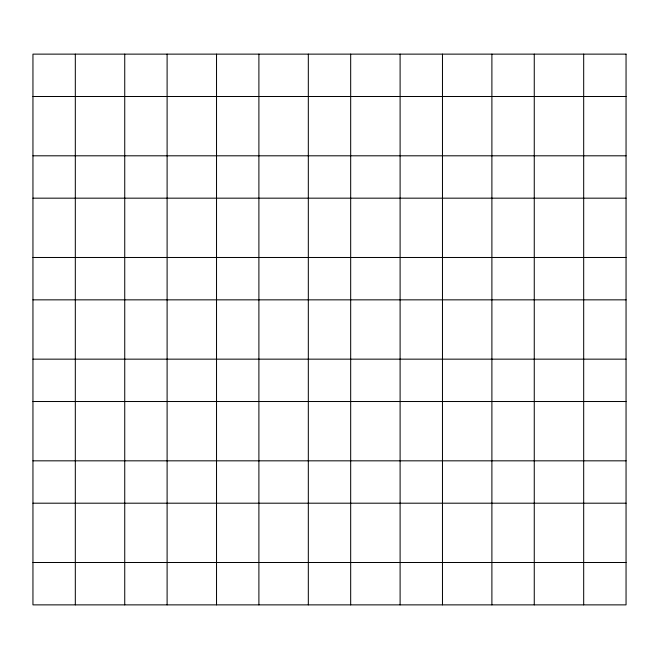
<?xml version="1.0" encoding="UTF-8"?>
<svg xmlns="http://www.w3.org/2000/svg" width="659" height="659" viewBox="0 0 659 659"><rect width="100%" height="100%" fill="white"/><g stroke="black" fill="none" stroke-linecap="round" stroke-linejoin="round"><path stroke-width="0.99" d="M32.95 96.494L626.05 96.494M32.95 155.804L626.05 155.804M32.95 198.17L626.05 198.17M32.95 257.48L626.05 257.48M32.95 299.845L626.05 299.845M32.95 359.155L626.05 359.155M32.95 401.52L626.05 401.52M32.95 460.83L626.05 460.83M32.95 503.196L626.05 503.196M32.95 562.506L626.05 562.506M583.685 54.129L583.685 604.871M534.26 54.129L534.26 604.871M491.894 54.129L491.894 604.871M442.469 54.129L442.469 604.871M400.104 54.129L400.104 604.871M350.679 54.129L350.679 604.871M308.321 54.129L308.321 604.871M258.896 54.129L258.896 604.871M216.531 54.129L216.531 604.871M167.106 54.129L167.106 604.871M124.74 54.129L124.74 604.871M75.315 54.129L75.315 604.871M626.05 54.129L32.95 54.129L32.95 604.871L626.05 604.871L626.05 54.129"/></g></svg>
